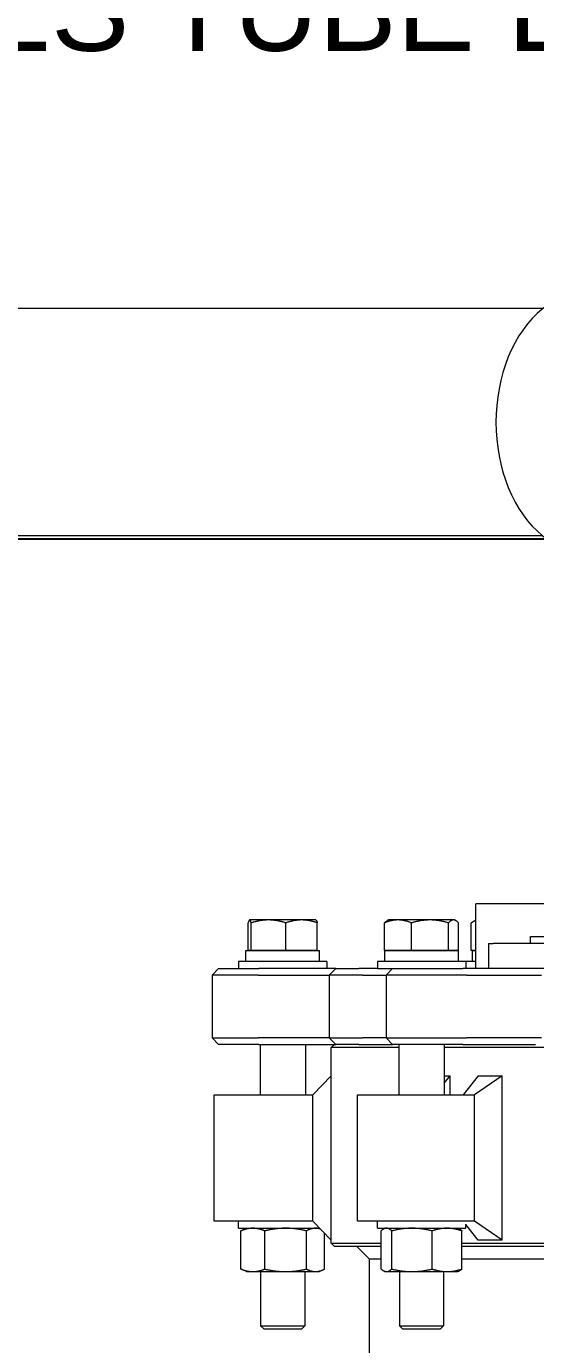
# Model space of a CAD drawing. Header units: inches. Extents: x 14 to 368, y 5 to 236.
# Drawn here: x 260.36 to 270.45, y 106.12 to 132.23 of the extents above; entities that cross this region are included whole.
import ezdxf

# ---------------------------------------------------------------- set-up
doc = ezdxf.new("R2010")
doc.units = ezdxf.units.IN
doc.header["$LTSCALE"] = 11
doc.header["$MEASUREMENT"] = 0
for name, color, linetype, lineweight in [('Dimension (ANSI)', 7, 'Continuous', 25), ('Symbol (ANSI)', 7, 'Continuous', 25), ('Visible (ANSI)', 7, 'Continuous', 50)]:
    doc.layers.add(name, color=color, linetype=linetype, lineweight=lineweight)
doc.styles.add('MEMCOR Medium', font='arial.ttf')
doc.styles.add('Standard D-E NeptuneBenson', font='arial.ttf')
doc.dimstyles.new('Default (ANSI)', dxfattribs={"dimscale": 11, "dimtxt": 0.15, "dimasz": 0.098425, "dimexe": 0.125, "dimexo": 0.0625, "dimgap": 0.031496, "dimtad": 0, "dimtih": 1, "dimtoh": 1, "dimdec": 4, "dimrnd": 1e-08, "dimzin": 3, "dimdsep": 46, "dimlunit": 5, "dimtxsty": 'MEMCOR Medium', "dimcen": 0.09, "dimdle": 0.393701, "dimclrd": 256, "dimclre": 256, "dimclrt": 256, "dimadec": 0, "dimazin": 1, "dimtfac": 0.8, "dimtofl": 0, "dimtmove": 0, "dimatfit": 3, "dimfxl": 1, "dimfrac": 1, "dimtolj": 1, "dimtzin": 4, "dimlwd": -1, "dimlwe": -1, "dimarcsym": 0})

# ---------------------------------------------------------------- blocks, each defined once
blk = doc.blocks.new('*D27')
at = {"layer": 'Defpoints', "color": 0, "transparency": 16777216}
for p in [(228.546, 122.075), (280.408, 122.075), (262.977, 37.444)]:
    blk.add_point(p, dxfattribs=at)
at = {"layer": 'Dimension (ANSI)', "transparency": 16777216}
for p, q in [((279.72, 122.075), (227.171, 122.075)), ((228.546, 120.992), (228.546, 85.395)), ((228.546, 38.526), (228.546, 74.124)), ((262.289, 37.444), (227.171, 37.444))]:
    blk.add_line(p, q, dxfattribs=at)
for points in [[(228.366, 120.992), (228.727, 120.992), (228.546, 122.075)], [(228.366, 38.526), (228.727, 38.526), (228.546, 37.444)]]:
    blk.add_solid(points, dxfattribs=at)
at = {"layer": 'Dimension (ANSI)', "transparency": 16777216, "char_height": 1.65, "attachment_point": 5, "style": 'MEMCOR Medium'}
for s, insert in [('\\A1; \\fArial|b0|i0;84{\\H0.8x;\\S5#8;} in', (228.546, 81.456)), ('\\A1;[2149.6 mm]{\\P\\fArial|b0|i0;SHIPPING HEIGHT\\P\\fArial|b0|i0;REF.}', (228.546, 75.82))]:
    blk.add_mtext(s, dxfattribs=dict(at, insert=insert))

msp = doc.modelspace()

# ---------------------------------------------------------------- linework, layer by layer
at = {"layer": 'Visible (ANSI)', "linetype": 'Continuous', "lineweight": 18}
for p, q in [((270.586101, 126.63626), (251.074721, 126.63626)), ((270.586101, 122.13626), (251.074721, 122.13626)), ((270.617374, 114.85001), (269.262798, 114.85001)), ((269.262798, 113.56876), (269.262798, 114.85001)), ((264.75257, 113.928389), (264.75257, 114.473797)), ((264.780652, 114.532389), (264.778561, 114.531182)), ((264.782736, 114.532389), (264.780652, 114.532389)), ((265.154943, 114.532389), (264.782736, 114.532389)), ((264.812902, 113.928389), (264.812902, 114.473797)), ((265.808859, 114.532389), (265.154943, 114.532389)), ((265.496983, 113.928389), (265.496983, 114.473797)), ((266.092652, 114.532389), (265.808859, 114.532389)), ((266.092652, 114.532389), (266.094743, 114.531182)), ((266.120734, 113.928389), (266.120734, 114.473797)), ((267.452995, 113.928389), (267.452995, 114.473797)), ((267.530124, 114.532389), (267.50559, 114.518224)), ((267.71878, 114.532389), (267.530124, 114.532389)), ((268.351131, 114.532389), (267.71878, 114.532389)), ((267.984566, 113.928389), (267.984566, 114.473797)), ((268.818474, 114.532389), (268.351131, 114.532389)), ((268.717695, 113.928389), (268.717695, 114.473797)), ((268.842124, 114.532389), (268.818474, 114.532389)), ((268.842124, 114.532389), (268.866659, 114.518224)), ((268.919254, 113.928389), (268.919254, 114.473797)), ((269.172105, 113.928389), (269.172105, 114.473797)), ((269.262798, 114.528122), (269.204885, 114.494687)), ((269.513257, 114.06876), (269.601532, 114.06876)), ((269.513257, 114.06876), (269.513257, 113.56876)), ((272.722167, 114.06876), (269.601532, 114.06876)), ((270.346607, 114.20276), (271.775951, 114.20276)), ((270.346607, 114.06876), (270.346607, 114.20276)), ((264.707152, 113.928385), (266.166152, 113.928385)), ((264.707152, 113.709385), (264.707152, 113.928385)), ((264.782736, 113.928389), (264.75257, 113.928389)), ((264.780652, 113.928389), (264.780652, 113.928385)), ((264.812902, 113.928389), (264.782736, 113.928389)), ((265.154943, 113.928389), (264.812902, 113.928389)), ((265.496983, 113.928389), (265.154943, 113.928389)), ((265.808859, 113.928389), (265.496983, 113.928389)), ((266.120734, 113.928389), (265.808859, 113.928389)), ((266.092652, 113.928389), (266.092652, 113.928385)), ((266.166152, 113.709385), (266.166152, 113.928385)), ((267.71878, 113.928389), (267.452995, 113.928389)), ((267.456624, 113.928385), (268.915624, 113.928385)), ((267.456624, 113.709385), (267.456624, 113.928385)), ((267.530124, 113.928389), (267.530124, 113.928385)), ((267.984566, 113.928389), (267.71878, 113.928389)), ((268.351131, 113.928389), (267.984566, 113.928389)), ((268.717695, 113.928389), (268.351131, 113.928389)), ((268.818474, 113.928389), (268.717695, 113.928389)), ((268.919254, 113.928389), (268.818474, 113.928389)), ((268.842124, 113.928389), (268.842124, 113.928385)), ((268.915624, 113.709385), (268.915624, 113.928385)), ((269.262798, 113.928389), (269.172105, 113.928389)), ((269.196687, 113.928385), (269.262798, 113.928385)), ((269.196687, 113.709385), (269.196687, 113.928385)), ((264.167216, 113.56876), (264.037216, 113.43876)), ((264.167216, 113.56876), (264.961391, 113.56876)), ((266.311652, 113.709385), (264.561652, 113.709385)), ((264.561652, 113.709385), (264.561652, 113.56876)), ((265.985399, 113.56876), (264.961391, 113.56876)), ((266.485766, 113.56876), (265.985399, 113.56876)), ((266.311652, 113.709385), (266.311652, 113.56876)), ((266.485766, 113.56876), (266.355766, 113.43876)), ((266.485766, 113.56876), (266.613085, 113.56876)), ((266.613085, 113.56876), (266.771532, 113.56876)), ((266.771532, 113.56876), (266.941665, 113.56876)), ((267.311124, 113.56876), (266.941665, 113.56876)), ((269.061124, 113.709385), (267.311124, 113.709385)), ((267.311124, 113.709385), (267.311124, 113.56876)), ((267.311124, 113.56876), (267.6132, 113.56876)), ((267.6132, 113.56876), (267.4832, 113.43876)), ((267.6132, 113.56876), (267.638107, 113.56876)), ((267.638107, 113.56876), (267.823106, 113.56876)), ((267.823106, 113.56876), (269.001931, 113.56876)), ((269.843953, 113.56876), (269.001931, 113.56876)), ((269.061124, 113.709385), (269.061124, 113.56876)), ((269.262798, 113.709385), (269.061124, 113.709385)), ((270.654052, 113.56876), (269.843953, 113.56876)), ((264.950061, 113.43876), (264.037216, 113.43876)), ((264.037216, 113.43876), (264.037216, 112.19876)), ((264.950061, 113.43876), (265.974068, 113.43876)), ((265.974068, 113.43876), (266.355766, 113.43876)), ((266.50211, 113.43876), (266.355766, 113.43876)), ((266.355766, 113.43876), (266.355766, 112.19876)), ((266.661787, 113.43876), (266.50211, 113.43876)), ((267.01623, 113.43876), (266.661787, 113.43876)), ((267.01623, 113.43876), (267.4832, 113.43876)), ((267.53509, 113.43876), (267.4832, 113.43876)), ((267.4832, 113.43876), (267.4832, 112.19876)), ((267.721525, 113.43876), (267.53509, 113.43876)), ((269.076496, 113.43876), (267.721525, 113.43876)), ((269.076496, 113.43876), (269.918518, 113.43876)), ((269.918518, 113.43876), (270.561454, 113.43876)), ((264.037216, 112.19876), (264.950061, 112.19876)), ((264.167216, 112.06876), (264.037216, 112.19876)), ((264.961391, 112.06876), (264.167216, 112.06876)), ((265.974068, 112.19876), (264.950061, 112.19876)), ((264.961391, 112.06876), (265.985399, 112.06876)), ((264.989152, 112.06876), (264.989152, 111.06876)), ((265.884152, 112.06876), (265.884152, 111.06876)), ((266.355766, 112.19876), (265.974068, 112.19876)), ((265.985399, 112.06876), (266.485766, 112.06876)), ((266.355766, 112.19876), (266.50211, 112.19876)), ((266.485766, 112.06876), (266.355766, 112.19876)), ((266.460529, 112.06876), (266.398029, 112.00626)), ((267.738624, 112.00626), (266.398029, 112.00626)), ((266.398029, 108.13126), (266.398029, 112.00626)), ((266.613085, 112.06876), (266.485766, 112.06876)), ((266.50211, 112.19876), (266.661787, 112.19876)), ((266.771532, 112.06876), (266.613085, 112.06876)), ((266.661787, 112.19876), (267.01623, 112.19876)), ((266.941665, 112.06876), (266.771532, 112.06876)), ((266.941665, 112.06876), (267.6132, 112.06876)), ((267.4832, 112.19876), (267.01623, 112.19876)), ((267.4832, 112.19876), (267.53509, 112.19876)), ((267.6132, 112.06876), (267.4832, 112.19876)), ((267.53509, 112.19876), (267.721525, 112.19876)), ((267.638107, 112.06876), (267.6132, 112.06876)), ((267.823106, 112.06876), (267.638107, 112.06876)), ((267.721525, 112.19876), (269.076496, 112.19876)), ((267.738624, 112.06876), (267.738624, 111.06876)), ((269.001931, 112.06876), (267.823106, 112.06876)), ((268.633624, 112.06876), (268.633624, 111.06876)), ((276.440596, 112.00626), (268.633624, 112.00626)), ((269.001931, 112.06876), (269.843953, 112.06876)), ((269.918518, 112.19876), (269.076496, 112.19876)), ((269.843953, 112.06876), (270.445952, 112.06876)), ((270.561454, 112.19876), (269.918518, 112.19876)), ((266.398029, 111.443295), (266.02942, 111.06876)), ((268.749186, 111.443303), (268.633624, 111.305427)), ((268.633624, 111.443303), (268.749186, 111.443303)), ((268.749186, 111.443303), (268.749186, 111.06876)), ((269.308325, 111.443303), (269.008838, 111.06876)), ((269.782912, 111.443303), (269.238134, 111.06876)), ((269.308325, 111.443303), (269.782912, 111.443303)), ((269.782912, 108.194217), (269.782912, 111.443303)), ((264.078969, 111.06876), (264.877708, 111.06876)), ((264.078969, 108.56876), (264.078969, 111.06876)), ((264.877708, 111.06876), (266.02942, 111.06876)), ((266.02942, 108.56876), (266.02942, 111.06876)), ((266.914223, 111.06876), (268.291103, 111.06876)), ((266.914223, 108.56876), (266.914223, 111.06876)), ((268.291103, 111.06876), (269.238134, 111.06876)), ((269.238134, 108.56876), (269.238134, 111.06876)), ((264.877708, 108.56876), (264.078969, 108.56876)), ((264.561652, 108.428135), (264.561652, 108.56876)), ((264.561652, 108.428135), (266.16782, 108.428135)), ((264.60906, 107.621002), (264.60906, 108.376268)), ((264.717652, 108.428135), (264.640503, 108.39216)), ((266.02942, 108.56876), (264.877708, 108.56876)), ((265.080122, 107.621002), (265.080122, 108.376268)), ((265.907714, 107.621002), (265.907714, 108.376268)), ((266.398029, 108.194225), (266.02942, 108.56876)), ((266.155652, 108.428135), (266.178141, 108.417648)), ((266.264244, 107.621002), (266.264244, 108.330161)), ((268.291103, 108.56876), (266.914223, 108.56876)), ((267.311124, 108.428135), (267.311124, 108.56876)), ((267.311124, 108.428135), (269.061124, 108.428135)), ((267.385826, 107.621002), (267.385826, 108.376268)), ((267.467124, 108.428135), (267.44324, 108.416997)), ((267.594657, 107.621002), (267.594657, 108.376268)), ((269.238134, 108.56876), (268.291103, 108.56876)), ((268.394955, 107.621002), (268.394955, 108.376268)), ((268.905124, 108.428135), (268.929009, 108.416997)), ((268.986423, 107.621002), (268.986423, 108.376268)), ((269.061124, 108.428135), (269.061124, 108.506359)), ((269.308325, 108.194217), (269.061124, 108.503369)), ((269.782912, 108.194217), (269.238134, 108.56876)), ((266.398029, 108.13126), (267.385826, 108.13126)), ((266.460529, 108.06876), (266.398029, 108.13126)), ((267.385826, 108.06876), (266.460529, 108.06876)), ((267.157301, 107.81876), (266.907301, 108.06876)), ((268.986423, 108.13126), (276.13303, 108.13126)), ((276.13303, 108.06876), (268.986423, 108.06876)), ((269.782912, 108.194217), (269.308325, 108.194217)), ((267.157301, 59.09376), (267.157301, 107.81876)), ((267.385826, 107.81876), (267.157301, 107.81876)), ((271.184656, 107.81876), (268.986423, 107.81876)), ((264.717652, 107.569135), (264.640503, 107.60511)), ((264.717652, 107.569135), (264.844591, 107.569135)), ((264.844591, 107.569135), (265.493918, 107.569135)), ((264.999152, 107.569135), (264.999152, 106.4945)), ((265.493918, 107.569135), (266.085979, 107.569135)), ((265.874152, 107.569135), (265.874152, 106.4945)), ((266.085979, 107.569135), (266.155652, 107.569135)), ((266.155652, 107.569135), (266.232801, 107.60511)), ((267.467124, 107.569135), (267.44324, 107.580273)), ((267.467124, 107.569135), (267.490241, 107.569135)), ((267.490241, 107.569135), (267.994806, 107.569135)), ((267.748624, 107.569135), (267.748624, 106.4945)), ((267.994806, 107.569135), (268.690689, 107.569135)), ((268.623624, 107.569135), (268.623624, 106.4945)), ((268.690689, 107.569135), (268.905124, 107.569135)), ((268.905124, 107.569135), (268.929009, 107.580273)), ((264.999152, 106.4945), (265.874152, 106.4945)), ((265.067313, 106.428385), (264.999152, 106.4945)), ((265.805991, 106.428385), (265.067313, 106.428385)), ((265.805991, 106.428385), (265.874152, 106.4945)), ((267.748624, 106.4945), (268.623624, 106.4945)), ((267.816785, 106.428385), (267.748624, 106.4945)), ((268.555463, 106.428385), (267.816785, 106.428385)), ((268.555463, 106.428385), (268.623624, 106.4945))]:
    msp.add_line(p, q, dxfattribs=at)
msp.add_ellipse((271.488893, 124.38626), major_axis=(0, 2.587), ratio=0.707106781, start_param=0, end_param=3.141592654, dxfattribs=at)
for points, weights in [([(264.782736, 114.532389), (264.768736, 114.532389), (264.75257, 114.473797)], [1, 1.0379548493, 1]), ([(264.812902, 114.473797), (264.796736, 114.532389), (264.782736, 114.532389)], [1, 1.0379548493, 1]), ([(265.154943, 114.532389), (264.996201, 114.532389), (264.812902, 114.473797)], [1, 1.0379548493, 1]), ([(265.496983, 114.473797), (265.313684, 114.532389), (265.154943, 114.532389)], [1, 1.0379548493, 1]), ([(265.808859, 114.532389), (265.664117, 114.532389), (265.496983, 114.473797)], [1, 1.0379548493, 1]), ([(266.120734, 114.473797), (265.9536, 114.532389), (265.808859, 114.532389)], [1, 1.0379548493, 1]), ([(266.094743, 114.531182), (266.106826, 114.524206), (266.120734, 114.473797)], [1.00936784242, 1.03248168778, 1]), ([(267.71878, 114.532389), (267.595429, 114.532389), (267.452995, 114.473797)], [1, 1.0379548493, 1]), ([(267.452995, 114.473797), (267.4807, 114.503853), (267.50559, 114.518224)], [1, 1.01911664763, 1.01897640328]), ([(267.984566, 114.473797), (267.842132, 114.532389), (267.71878, 114.532389)], [1, 1.0379548493, 1]), ([(268.351131, 114.532389), (268.181007, 114.532389), (267.984566, 114.473797)], [1, 1.0379548493, 1]), ([(268.717695, 114.473797), (268.521254, 114.532389), (268.351131, 114.532389)], [1, 1.0379548493, 1]), ([(268.818474, 114.532389), (268.771703, 114.532389), (268.717695, 114.473797)], [1, 1.0379548493, 1]), ([(268.919254, 114.473797), (268.865246, 114.532389), (268.818474, 114.532389)], [1, 1.0379548493, 1]), ([(269.262798, 114.521202), (269.22005, 114.507085), (269.172105, 114.473797)], [1.01871338865, 1.02121588915, 1]), ([(264.844591, 108.428135), (264.735281, 108.428135), (264.60906, 108.376268)], [1, 1.0379548493, 1]), ([(264.60906, 108.376268), (264.625111, 108.384982), (264.640503, 108.39216)], [1, 1.00618195481, 1.01035011871]), ([(265.080122, 108.376268), (264.953901, 108.428135), (264.844591, 108.428135)], [1, 1.0379548493, 1]), ([(265.493918, 108.428135), (265.301875, 108.428135), (265.080122, 108.376268)], [1, 1.0379548493, 1]), ([(265.907714, 108.376268), (265.685962, 108.428135), (265.493918, 108.428135)], [1, 1.0379548493, 1]), ([(266.085979, 108.428135), (266.003246, 108.428135), (265.907714, 108.376268)], [1, 1.0379548493, 1]), ([(266.184072, 108.411622), (266.133847, 108.428135), (266.085979, 108.428135)], [1.01861108687, 1.02161411722, 1]), ([(267.490241, 108.428135), (267.441782, 108.428135), (267.385826, 108.376268)], [1, 1.0379548493, 1]), ([(267.594657, 108.376268), (267.538701, 108.428135), (267.490241, 108.428135)], [1, 1.0379548493, 1]), ([(267.994806, 108.428135), (267.809096, 108.428135), (267.594657, 108.376268)], [1, 1.0379548493, 1]), ([(268.394955, 108.376268), (268.180516, 108.428135), (267.994806, 108.428135)], [1, 1.0379548493, 1]), ([(268.690689, 108.428135), (268.553438, 108.428135), (268.394955, 108.376268)], [1, 1.0379548493, 1]), ([(268.986423, 108.376268), (268.82794, 108.428135), (268.690689, 108.428135)], [1, 1.0379548493, 1]), ([(268.929009, 108.416997), (268.956122, 108.404354), (268.986423, 108.376268)], [1.01889848729, 1.02020136413, 1]), ([(264.60906, 107.621002), (264.735281, 107.569135), (264.844591, 107.569135)], [1, 1.0379548493, 1]), ([(264.640503, 107.60511), (264.625111, 107.612287), (264.60906, 107.621002)], [1.01035011871, 1.00618195481, 1]), ([(264.844591, 107.569135), (264.953901, 107.569135), (265.080122, 107.621002)], [1, 1.0379548493, 1]), ([(265.080122, 107.621002), (265.301875, 107.569135), (265.493918, 107.569135)], [1, 1.0379548493, 1]), ([(265.493918, 107.569135), (265.685962, 107.569135), (265.907714, 107.621002)], [1, 1.0379548493, 1]), ([(265.907714, 107.621002), (266.003246, 107.569135), (266.085979, 107.569135)], [1, 1.0379548493, 1]), ([(266.085979, 107.569135), (266.168712, 107.569135), (266.264244, 107.621002)], [1, 1.0379548493, 1]), ([(267.385826, 107.621002), (267.441782, 107.569135), (267.490241, 107.569135)], [1, 1.0379548493, 1]), ([(267.490241, 107.569135), (267.538701, 107.569135), (267.594657, 107.621002)], [1, 1.0379548493, 1]), ([(267.594657, 107.621002), (267.809096, 107.569135), (267.994806, 107.569135)], [1, 1.0379548493, 1]), ([(267.994806, 107.569135), (268.180516, 107.569135), (268.394955, 107.621002)], [1, 1.0379548493, 1]), ([(268.394955, 107.621002), (268.553438, 107.569135), (268.690689, 107.569135)], [1, 1.0379548493, 1]), ([(268.690689, 107.569135), (268.82794, 107.569135), (268.986423, 107.621002)], [1, 1.0379548493, 1]), ([(268.986423, 107.621002), (268.956122, 107.592916), (268.929009, 107.580273)], [1, 1.02020136413, 1.01889848729])]:
    msp.add_rational_spline(points, weights, degree=2, dxfattribs=at)

# ---------------------------------------------------------------- texts
at = {"layer": 'Symbol (ANSI)', "insert": (218.465581, 196.119393), "char_height": 1.814999942, "width": 148.64247032, "attachment_point": 1, "line_spacing_factor": 1.727336, "style": 'Standard D-E NeptuneBenson'}
msp.add_mtext('NOTES:\\P1.^IFILTER TANK IS TO BE CONSTRUCTED OF HIGH QUALITY A36 CARBON STEEL, UPPER HEAD THICKNESS = 1 1/2" \\P(38.1mm), LOWER HEAD THICKNESS = 5/16" (7.93mm) & SHELL THICKNESS = 1/4" (6.35mm).\\P2.^IINTERIOR OF TANK IS LINED WITH FLEXSOL 3000. EXTERIOR IS COATED WITH 5-8 MILS OF HIGH SOLIDS ENAMEL. \\PNO WELDING OR EXTREME HEAT IS TO BE APPLIED TO TANK AFTER LINING OR COATING PROCESS IS DONE.\\P3.^IELECTRICAL REQUIREMENTS: 120VAC-10-60Hz, 15 AMP CIRCUIT PROTECTION.\\P4.^ILOCATE ALL ELECTRICAL ITEMS IN A NON-HAZARDOUS LOCATION.\\P5.^IELECTRICAL CONNECTIONS ARE THE RESPONSIBILITY OF THE CUSTOMER.\\P6.^IMEDIA QUANTITIES ARE INDICATED FOR INFORMATIONAL PURPOSES ONLY.\\P7.^IALL PNEUMATIC TUBING SUPPLIED BY POOL CONTRACTOR.\\P8.^IDRAIN VALVE MUST BE A BUTTERFLY VALVE AND INSTALLED DIRECTLY ON THE BOTTOM TANK HEAD.\\P{\\H1x;9.^IDESIGN PRESSURE IS 50 PSI (344.73 kpa). HYDROSTATICALLY TESTED TO 75 PSI (517.11 kpa).\\P\\H0.91667x;10.^ITHIS PRECOAT FILTER UTILIZES TUBE ELEMENTS AND THE EFFECTIVE FILTRATION AREA REPRESENTS THE \\PUNCOATED AREA.}', dxfattribs=at)

# ---------------------------------------------------------------- dimensions: what is measured, and where the dimension line sits
at = {"layer": 'Dimension (ANSI)'}
dim = msp.add_linear_dim(base=(228.546414, 122.07456), p1=(262.976898, 37.44376), p2=(280.407556, 122.07456), angle=90, text=' \\fArial|b0|i0;<> in\\X[2149.6 mm]{\\P\\fArial|b0|i0;SHIPPING HEIGHT\\P\\fArial|b0|i0;REF.}', dimstyle='Default (ANSI)', override={"dimgap": 0.031496, "dimdec": 4, "dimpost": '', "dimtol": 0, "dimlim": 0, "dimtp": 0, "dimtm": 0, "dimtdec": 2, "dimatfit": 1}, dxfattribs=at)
dim.commit()
dim.dimension.update_dxf_attribs({"geometry": '*D27', "text_midpoint": (228.546414, 79.75916), "dimtype": 160})

doc.saveas('drawing.dxf')
